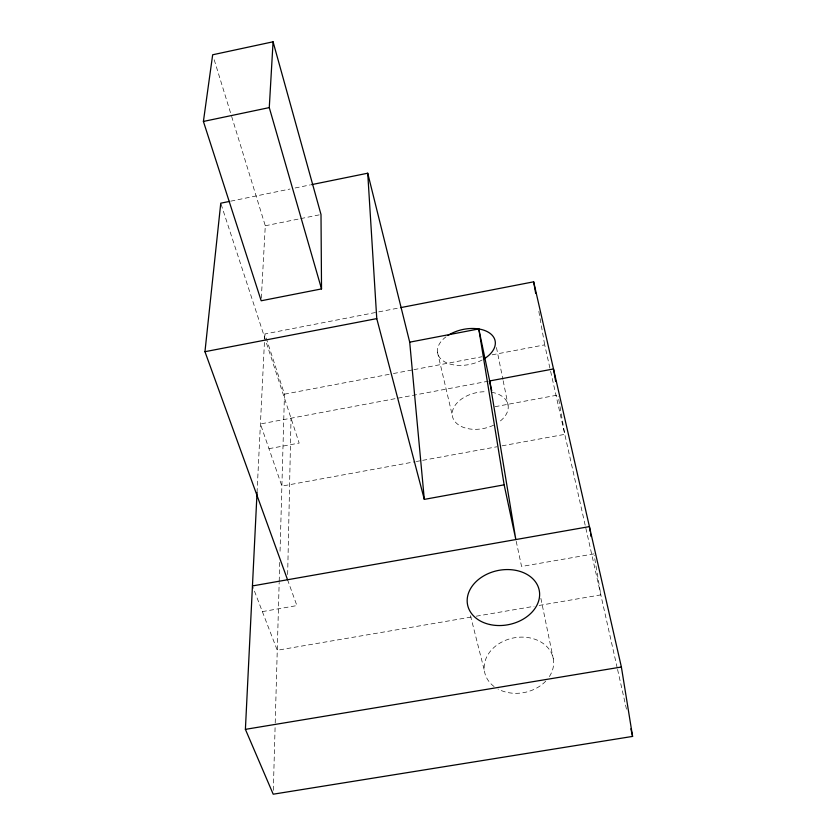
<?xml version="1.0" encoding="UTF-8"?>
<svg xmlns="http://www.w3.org/2000/svg" width="836" height="836" viewBox="0 0 836 836"><rect width="100%" height="100%" fill="white"/><g stroke="black" fill="none" stroke-linecap="round" stroke-linejoin="round"><path stroke-width="0.63" stroke-dasharray="4.18 3.13" d="M287.657 574.541L291.032 418.209M273.32 790.313L275.18 724.175M275.211 722.879L279.172 582.504M279.203 581.198L279.757 561.656M280.05 551.237L284.47 394.164L264.845 333.982L377.496 312.121M257.039 492.634L264.845 333.982M261.334 298.18L265.284 225.762L231.102 114.689M230.84 201.142L290.071 189.02M295.129 187.985L310.417 184.871M265.284 225.762L299.476 218.854M300.741 218.604L319.739 214.768M378.771 311.87L399.253 307.899M284.47 394.164L392.147 373.765M393.432 373.525L412.66 369.878M413.945 369.637L481.881 356.763M492.132 354.819L544.696 344.86L550.349 370.076M488.391 381.185L260.424 423.956L281.889 486.092L415.011 461.744M268.962 448.681L299.152 443.07L221.164 204.444M495.058 406.693L557.999 395M416.297 461.514L421.417 460.573M422.692 460.343L496.939 446.769M502.06 445.828L564.781 434.354L558.218 396.264M262.358 611.607L296.905 605.588L287.542 579.745M593.968 553.881L521.58 566.484L515.833 539.554M471.138 617.072L277.259 650.251L252.9 587.091M476.28 616.195L534.058 606.309M539.189 605.431L600.823 594.887L594.187 555.156M214.204 59.774L230.726 113.435M470.469 615.63L484.337 670.43M437.447 352.134L452.297 415.408M550.631 371.33L617.271 668.173M617.564 669.437L626.916 711.143M540.871 598.346L553.317 658.893M496.469 347.536L502.917 379.492M503.167 380.767L508.069 405.052M538.844 311.41L544.696 344.86M482.163 359.971A29.406 17.807 -12.2 0 1 443.78 361.298A29.406 17.807 -12.2 0 1 445.996 336.824M491.537 392.241A28.382 18.267 -11.9 0 1 498.632 422.253M493.543 425.2A28.382 18.267 -11.9 0 1 452.422 416.213A28.382 18.267 -11.9 0 1 486.98 391.76M494.118 686.565A34.987 27.818 -11 0 1 492.54 648.82A34.987 27.818 -11 0 1 539.21 641.076A34.987 27.818 -11 0 1 548.75 677.505M545.72 681.183A34.987 27.818 -11 0 1 498.057 689.073"/><path stroke-width="1.25" d="M400.538 307.648L533.661 281.816L621.388 667.013L632.591 736.412L273.205 794.2L245.397 729.358L257.039 492.634M321.526 288.911L269.276 107.604L273.069 41.8L212.668 54.779L203.409 121.45L261.187 300.772L321.526 288.911L321.003 214.518L273.069 41.8M287.542 579.745L204.956 351.695L220.767 203.2L229.586 201.403M203.409 121.45L269.276 107.604M311.682 184.62L367.725 173.209L409.703 342.164L424.312 499.385L504.15 484.828L515.833 539.554L489.666 380.944L553.505 368.958L555.647 381.362M204.956 351.695L376.764 318.61L367.725 173.209M409.703 342.164L478.788 328.935L491.725 390.746M252.451 585.932L589.411 526.607L590.237 531.56M245.397 729.358L621.388 667.013M376.764 318.61L424.312 499.385M630.887 728.825L632.591 736.412M533.661 281.816L535.688 293.394M590.655 534.047L591.073 536.524M478.788 328.935L504.15 484.828M447.856 335.529A29.406 17.807 -12.2 0 1 488.924 332.582A29.406 17.807 -12.2 0 1 484.243 358.769M489.603 624.471A36.554 27.578 -11.6 0 0 539.314 590.78A36.554 27.578 -11.6 0 0 481.285 577.425A36.554 27.578 -11.6 0 0 489.603 624.471"/></g></svg>
